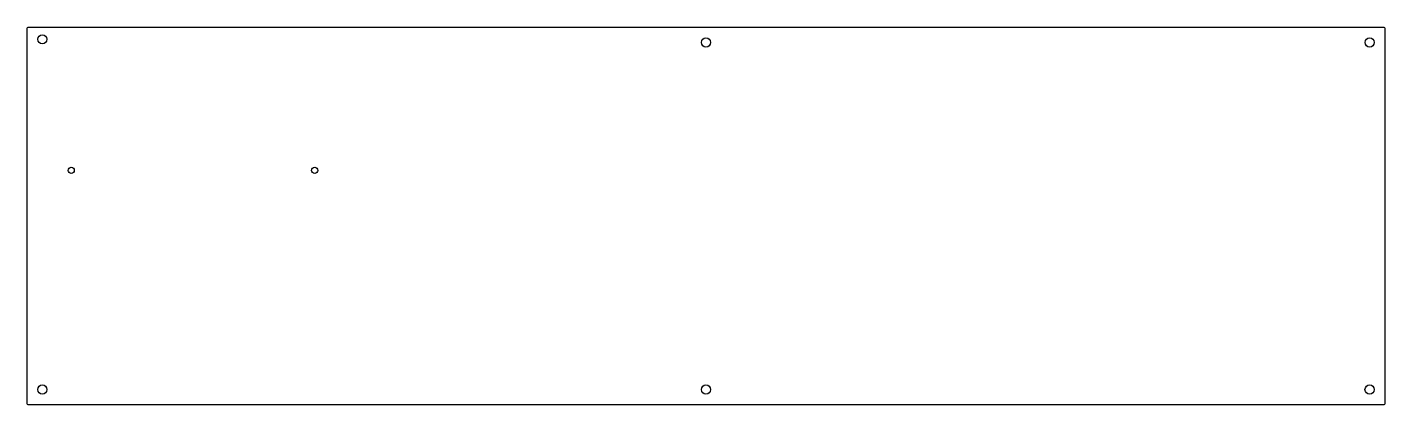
# Model space of a CAD drawing. Header units: millimetres. Extents: x -432 to 14, y -14 to 110.
import ezdxf

# ---------------------------------------------------------------- set-up
doc = ezdxf.new("R2010")
doc.units = ezdxf.units.MM
doc.layers.get('0').update_dxf_attribs({"linetype": 'CONTINUOUS'})

msp = doc.modelspace()

# ---------------------------------------------------------------- linework, layer by layer
msp.add_lwpolyline([(-431.85, 109.13, -0.414214), (-431.35, 109.63), (13.88, 109.63, -0.414214), (14.38, 109.13), (14.38, -13.88, -0.414214), (13.88, -14.38), (-431.35, -14.38, -0.414214), (-431.85, -13.88)], format="xyb", close=True)
for centre, radius in [((-426.85, 105.65), 1.52), ((-208.74, 104.63), 1.52), ((9.38, 104.63), 1.52), ((-417.35, 62.62), 1), ((-337.35, 62.62), 1), ((-426.85, -9.38), 1.52), ((-208.74, -9.38), 1.52), ((9.38, -9.38), 1.53)]:
    msp.add_circle(centre, radius)

doc.saveas('drawing.dxf')
